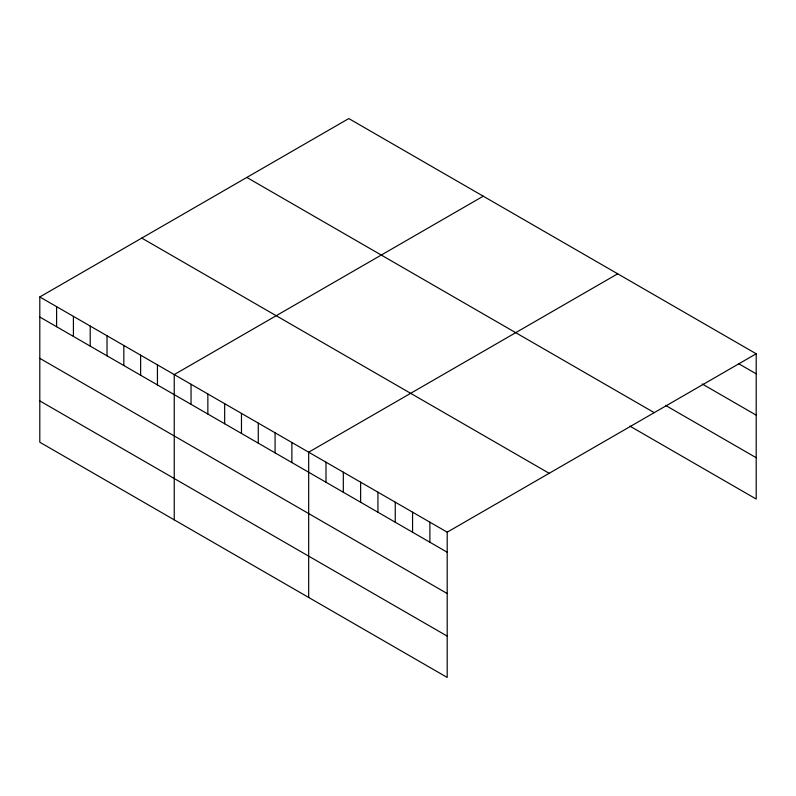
<?xml version="1.0" encoding="UTF-8"?>
<svg xmlns="http://www.w3.org/2000/svg" width="796" height="796" viewBox="0 0 796 796"><rect width="100%" height="100%" fill="white"/><g stroke="black" fill="none" stroke-linecap="round" stroke-linejoin="round"><path stroke-width="1.19" d="M39.8 296.958L447.203 532.176L447.203 677.436L39.8 442.228L39.8 296.958L348.797 118.564L756.2 353.772L756.2 499.042L629.905 426.119M483.242 196.184L174.244 374.578L174.244 519.848M617.686 273.804L308.679 452.198L308.679 597.468M447.203 532.176L756.2 353.772M738.887 363.832L756.2 373.822M702.221 383.98L756.2 415.144M665.555 405.383L756.2 457.72M246.83 177.438L654.232 412.646M141.768 238.094L549.17 473.302M39.8 317.017L447.203 552.225M39.8 358.339L447.203 593.547M39.8 400.905L447.203 636.113M429.88 522.176L429.88 542.225M412.567 512.176L412.567 532.235M395.254 502.186L395.254 522.236M377.941 492.187L377.941 512.236M360.628 482.187L360.628 502.246M343.315 472.197L343.315 492.246M326.002 462.197L326.002 482.247M291.873 442.496L291.873 462.556M275.078 432.795L275.078 452.844M258.272 423.094L258.272 443.143M241.467 413.393L241.467 433.442M224.661 403.691L224.661 423.741M207.856 393.99L207.856 414.039M191.05 384.279L191.05 404.338M157.439 364.876L157.439 384.936M140.633 355.175L140.633 375.234M123.828 345.474L123.828 365.523M107.022 335.773L107.022 355.822M90.217 326.071L90.217 346.121M73.411 316.37L73.411 336.419M56.606 306.659L56.606 326.718"/></g></svg>
